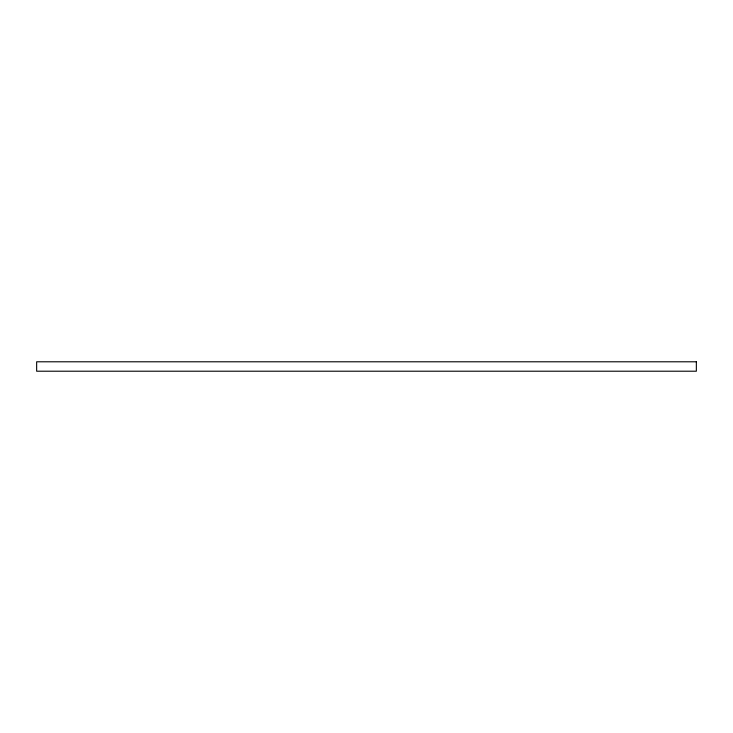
<?xml version="1.0" encoding="UTF-8"?>
<svg xmlns="http://www.w3.org/2000/svg" width="733" height="733" viewBox="0 0 733 733"><rect width="100%" height="100%" fill="white"/><g stroke="black" fill="none" stroke-linecap="round" stroke-linejoin="round"><path stroke-width="1.1" d="M696.35 361.79L36.65 361.79L36.65 371.21L696.35 371.21L696.35 361.79"/></g></svg>
